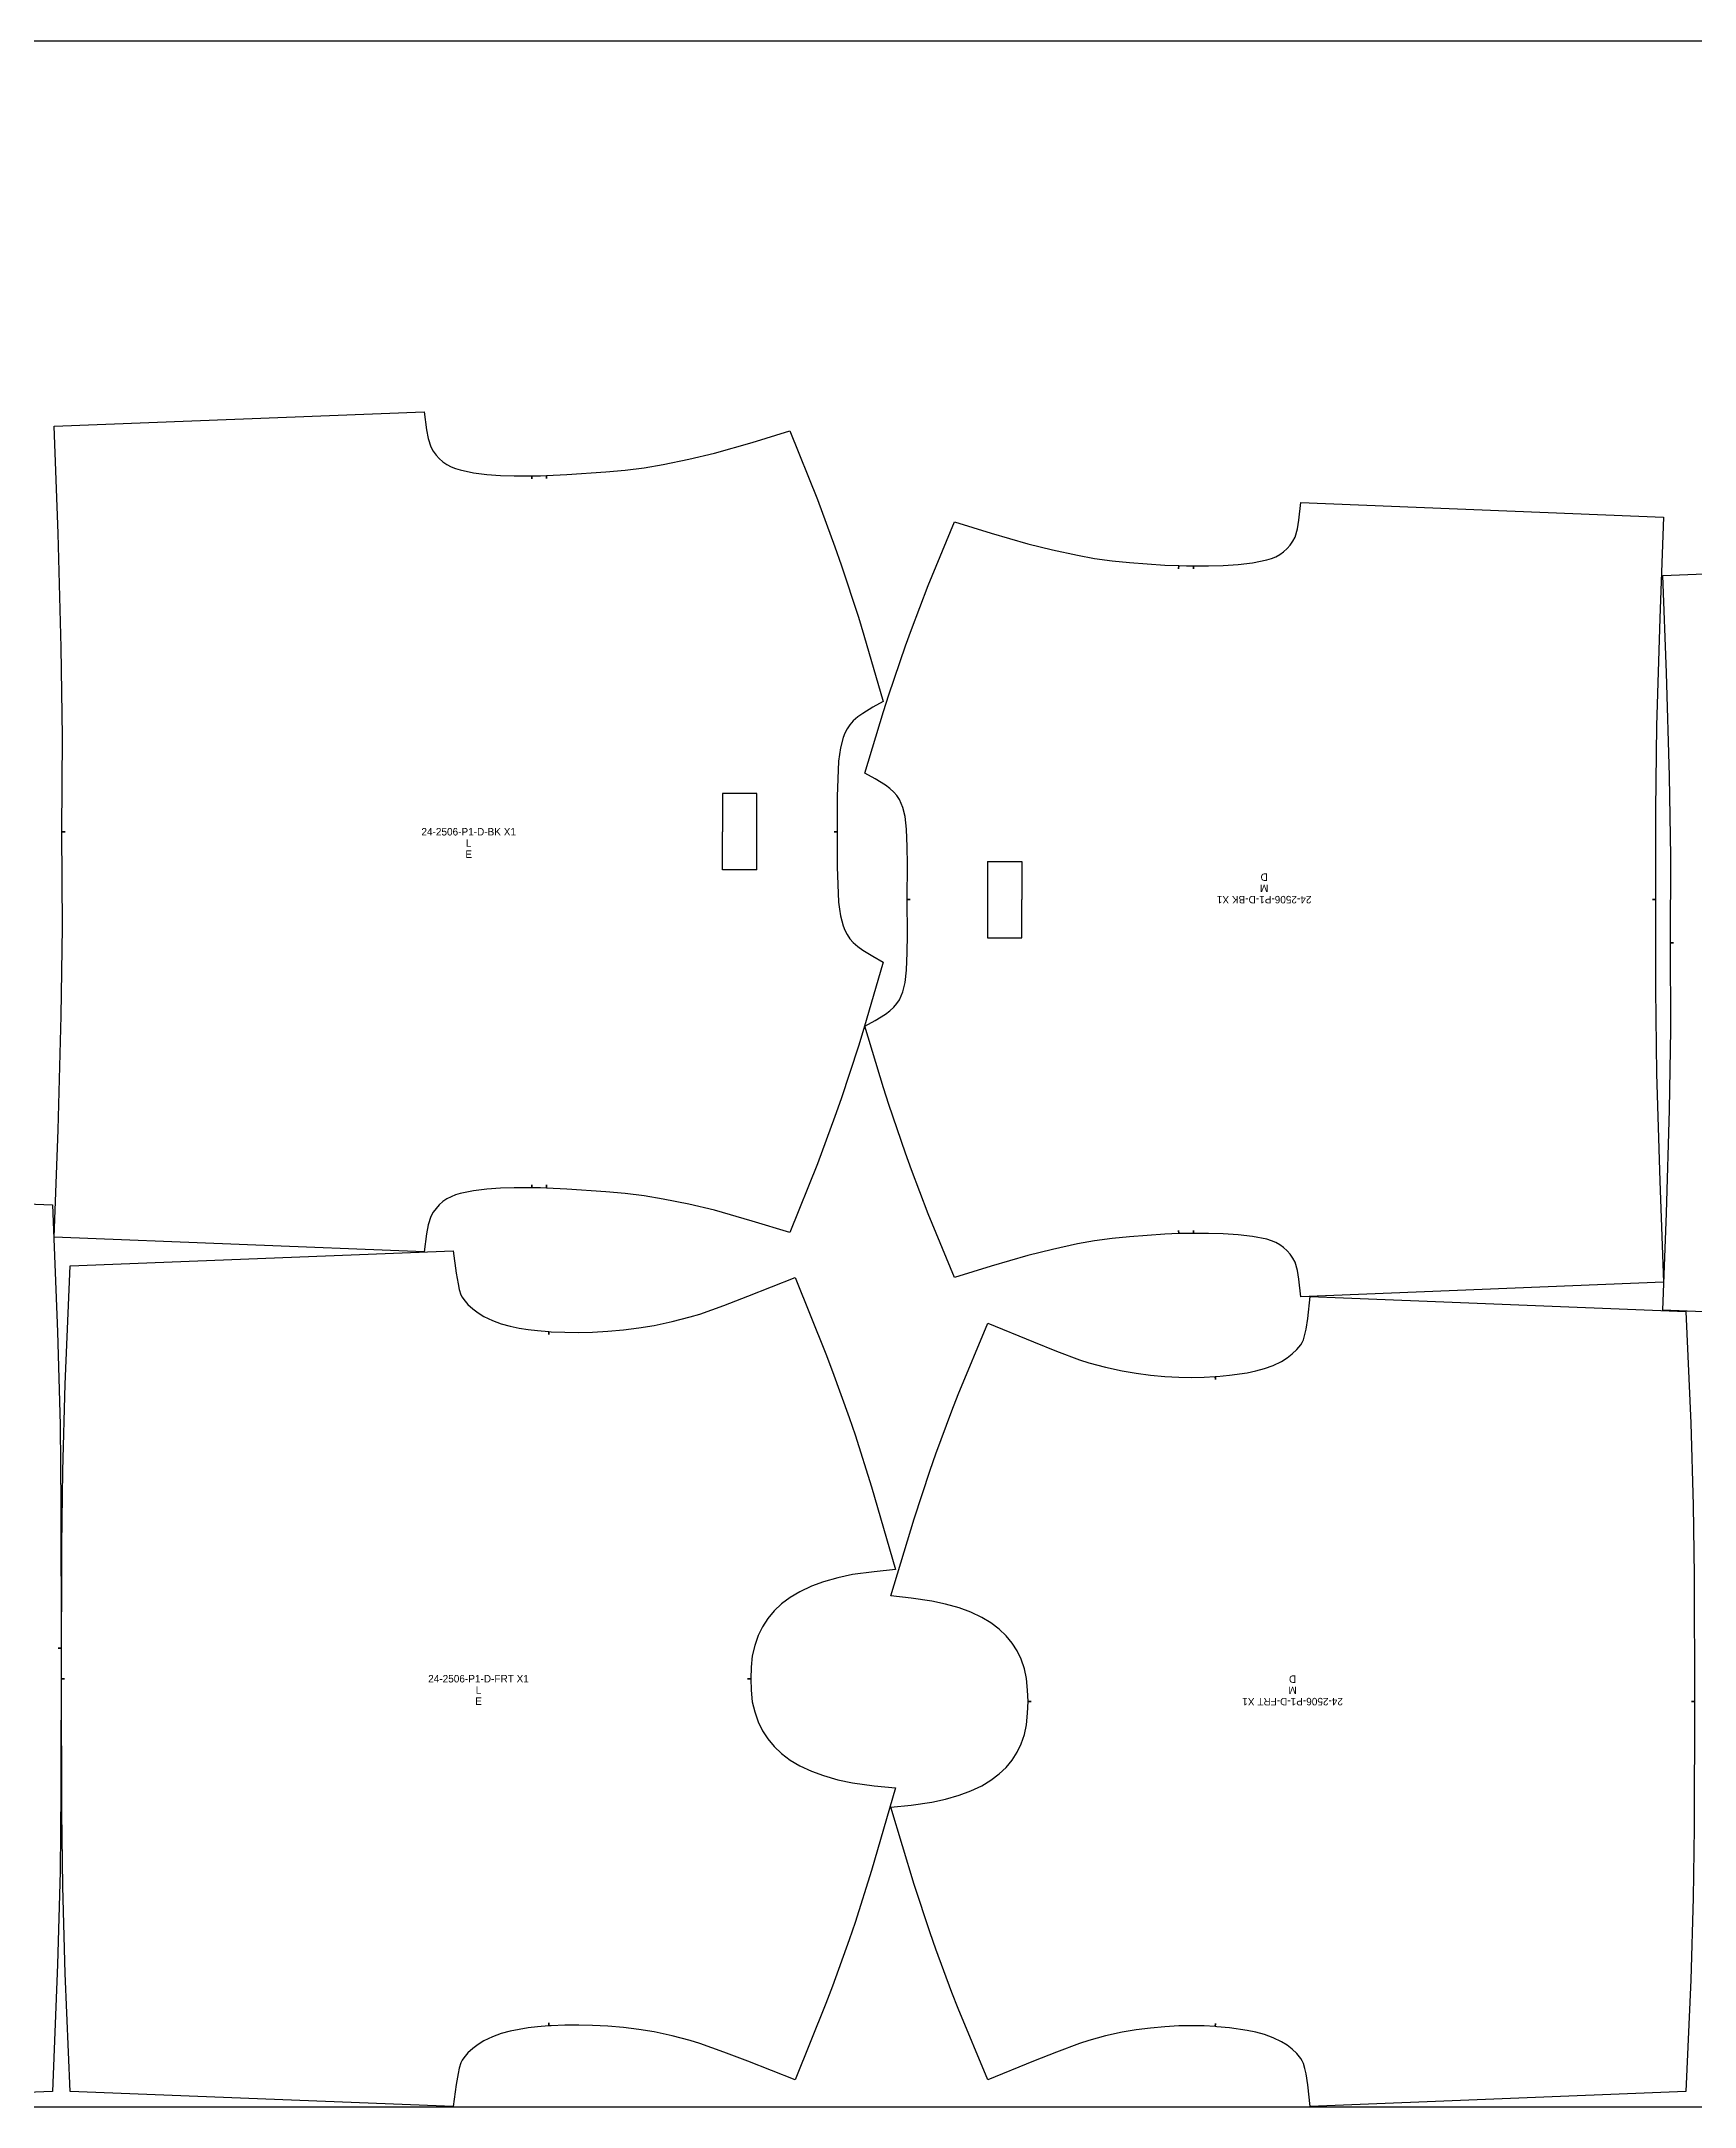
# Model space of a CAD drawing. Header units: inches. Extents: x 0 to 350, y 0 to 70.
# Drawn here: x 88.8 to 144, y 0 to 69 of the extents above; entities that cross this region are included whole.
import ezdxf
from ezdxf.enums import TextEntityAlignment as Align

# ---------------------------------------------------------------- set-up
doc = ezdxf.new("R2010")
doc.units = ezdxf.units.IN

msp = doc.modelspace()

# ---------------------------------------------------------------- linework, layer by layer
at = {"layer": 'T001L001'}
for points in [[(0, 0), (350.296, 0), (350.296, 69), (0, 69), (0, 0)], [(115.271, 42.593), (115.373, 42.593), (115.381, 41.416), (115.394, 40.828), (115.422, 40.241), (115.448, 40.012), (115.486, 39.786), (115.573, 39.45), (115.632, 39.301), (115.705, 39.158), (115.8, 39.02), (115.911, 38.893), (116.063, 38.76), (116.228, 38.64), (116.567, 38.433), (116.914, 38.237), (116.268, 36.022), (116.085, 35.429), (115.508, 33.671), (115.3, 33.076), (114.72, 31.498), (113.799, 29.205), (112.54, 29.586), (111.275, 29.946), (110.421, 30.146), (109.562, 30.323), (108.934, 30.434), (108.291, 30.51), (107.645, 30.569), (106.351, 30.657), (105.667, 30.69), (105.672, 30.792), (105.667, 30.69), (105.471, 30.699), (105.175, 30.699), (105.175, 30.801), (105.175, 30.699), (104.591, 30.7), (104.134, 30.687), (103.678, 30.655), (103.227, 30.598), (102.782, 30.508), (102.63, 30.46), (102.483, 30.399), (102.342, 30.325), (102.21, 30.237), (102.089, 30.13), (101.98, 30.01), (101.885, 29.88), (101.807, 29.739), (101.719, 29.456), (101.661, 29.163), (101.583, 28.564), (89.225, 29.045), (89.355, 32.63), (89.462, 36.444), (89.499, 39.408), (89.487, 42.593), (89.589, 42.593), (89.487, 42.593), (89.499, 45.779), (89.462, 48.743), (89.355, 52.557), (89.225, 56.141), (101.583, 56.622), (101.661, 56.024), (101.719, 55.731), (101.807, 55.448), (101.885, 55.306), (101.98, 55.176), (102.089, 55.057), (102.21, 54.95), (102.342, 54.862), (102.483, 54.788), (102.63, 54.727), (102.782, 54.679), (103.227, 54.589), (103.678, 54.532), (104.134, 54.5), (104.591, 54.487), (105.175, 54.487), (105.175, 54.385), (105.175, 54.487), (105.471, 54.488), (105.667, 54.497), (105.672, 54.395), (105.667, 54.497), (106.351, 54.53), (107.645, 54.617), (108.291, 54.677), (108.934, 54.753), (109.562, 54.863), (110.421, 55.04), (111.275, 55.24), (112.54, 55.601), (113.799, 55.982), (114.72, 53.688), (115.3, 52.11), (115.508, 51.515), (116.085, 49.758), (116.268, 49.165), (116.914, 46.949), (116.567, 46.754), (116.228, 46.546), (116.063, 46.427), (115.911, 46.294), (115.8, 46.167), (115.705, 46.028), (115.632, 45.886), (115.573, 45.737), (115.486, 45.401), (115.448, 45.174), (115.422, 44.946), (115.394, 44.359), (115.381, 43.771), (115.373, 42.593), (115.271, 42.593)], [(117.818, 40.325), (117.716, 40.325), (117.72, 41.505), (117.715, 42.094), (117.692, 42.683), (117.643, 43.098), (117.569, 43.405), (117.518, 43.542), (117.454, 43.672), (117.369, 43.8), (117.27, 43.917), (117.134, 44.041), (116.987, 44.152), (116.648, 44.36), (116.3, 44.555), (116.925, 46.615), (117.101, 47.167), (117.657, 48.801), (117.856, 49.354), (118.413, 50.82), (119.295, 52.95), (120.515, 52.57), (121.742, 52.21), (122.57, 52.008), (123.403, 51.829), (123.972, 51.724), (124.555, 51.649), (125.141, 51.59), (126.314, 51.503), (126.782, 51.484), (126.778, 51.382), (126.782, 51.484), (127.045, 51.474), (127.274, 51.476), (127.274, 51.374), (127.274, 51.476), (127.777, 51.48), (128.27, 51.49), (128.763, 51.519), (129.25, 51.577), (129.73, 51.672), (129.878, 51.72), (130.021, 51.782), (130.156, 51.858), (130.283, 51.947), (130.399, 52.053), (130.503, 52.172), (130.594, 52.3), (130.667, 52.44), (130.748, 52.718), (130.799, 53.004), (130.864, 53.589), (142.972, 53.108), (142.846, 49.726), (142.741, 46.128), (142.703, 43.331), (142.71, 40.325), (142.608, 40.325), (142.71, 40.325), (142.703, 37.319), (142.741, 34.522), (142.846, 30.924), (142.972, 27.542), (130.864, 27.061), (130.799, 27.646), (130.748, 27.932), (130.667, 28.211), (130.594, 28.35), (130.503, 28.478), (130.399, 28.597), (130.283, 28.703), (130.156, 28.792), (130.021, 28.868), (129.878, 28.93), (129.73, 28.978), (129.25, 29.073), (128.763, 29.131), (128.27, 29.16), (127.777, 29.171), (127.274, 29.174), (127.274, 29.276), (127.274, 29.174), (127.045, 29.176), (126.782, 29.166), (126.778, 29.268), (126.782, 29.166), (126.314, 29.147), (125.141, 29.061), (124.555, 29.001), (123.972, 28.926), (123.403, 28.821), (122.57, 28.642), (121.742, 28.441), (120.515, 28.081), (119.295, 27.7), (118.413, 29.83), (117.856, 31.296), (117.657, 31.85), (117.101, 33.483), (116.925, 34.035), (116.3, 36.095), (116.648, 36.29), (116.987, 36.498), (117.134, 36.609), (117.27, 36.733), (117.369, 36.85), (117.454, 36.978), (117.518, 37.109), (117.569, 37.245), (117.643, 37.552), (117.692, 37.967), (117.715, 38.556), (117.72, 39.145), (117.716, 40.325), (117.818, 40.325)], [(154.931, 26.123), (142.947, 26.605), (143.071, 29.852), (143.174, 33.307), (143.213, 35.992), (143.208, 38.878), (143.31, 38.878), (143.208, 38.878), (143.213, 41.764), (143.174, 44.449), (143.071, 47.904), (142.947, 51.151), (154.931, 51.633)], [(112.696, 43.868), (111.543, 43.868)], [(111.543, 43.868), (111.543, 42.593)], [(112.696, 42.593), (112.696, 43.868)], [(111.543, 41.318), (111.543, 42.593)], [(112.696, 41.318), (112.696, 42.593)], [(120.394, 41.6), (120.394, 40.325)], [(120.394, 41.6), (121.546, 41.6)], [(121.546, 41.6), (121.546, 40.325)], [(112.696, 41.318), (111.543, 41.318)], [(120.394, 40.325), (120.394, 39.05)], [(121.546, 39.05), (121.546, 40.325)], [(120.394, 39.05), (121.546, 39.05)], [(76.265, 30.629), (89.17, 30.133), (89.341, 25.889), (89.421, 22.777), (89.454, 20.109), (89.458, 15.318), (89.356, 15.318), (89.458, 15.317), (89.454, 10.526), (89.421, 7.858), (89.341, 4.746), (89.169, 0.502), (76.265, 0.006)], [(112.386, 14.298), (112.488, 14.298), (112.505, 13.913), (112.542, 13.529), (112.621, 13.186), (112.735, 12.854), (112.879, 12.56), (113.056, 12.286), (113.27, 12.031), (113.513, 11.802), (113.809, 11.581), (114.126, 11.392), (114.514, 11.21), (114.916, 11.061), (115.397, 10.924), (115.887, 10.82), (116.606, 10.723), (117.328, 10.647), (116.524, 7.891), (115.972, 6.156), (115.775, 5.574), (115.222, 4.031), (115, 3.449), (113.977, 0.899), (112.391, 1.522), (111.595, 1.827), (110.793, 2.115), (110.464, 2.212), (109.864, 2.37), (109.259, 2.5), (108.748, 2.579), (108.235, 2.641), (107.721, 2.687), (107.205, 2.717), (106.744, 2.729), (106.283, 2.725), (105.823, 2.704), (105.749, 2.699), (105.741, 2.8), (105.749, 2.699), (105.364, 2.668), (105.059, 2.632), (104.756, 2.583), (104.455, 2.521), (104.158, 2.444), (103.861, 2.336), (103.575, 2.198), (103.383, 2.08), (103.204, 1.942), (103.046, 1.796), (102.906, 1.633), (102.852, 1.555), (102.81, 1.469), (102.756, 1.292), (102.714, 1.111), (102.648, 0.746), (102.548, 0.005), (89.757, 0.503), (89.592, 4.454), (89.513, 7.352), (89.478, 9.836), (89.468, 14.298), (89.57, 14.298), (89.468, 14.298), (89.478, 18.759), (89.513, 21.244), (89.592, 24.141), (89.757, 28.093), (102.548, 28.59), (102.648, 27.85), (102.714, 27.485), (102.756, 27.304), (102.81, 27.127), (102.852, 27.041), (102.906, 26.962), (103.046, 26.8), (103.204, 26.654), (103.383, 26.516), (103.575, 26.398), (103.861, 26.26), (104.158, 26.152), (104.455, 26.075), (104.756, 26.013), (105.059, 25.964), (105.364, 25.928), (105.749, 25.897), (105.741, 25.796), (105.749, 25.897), (105.823, 25.891), (106.283, 25.871), (106.744, 25.867), (107.205, 25.879), (107.721, 25.909), (108.235, 25.954), (108.748, 26.016), (109.259, 26.096), (109.864, 26.226), (110.464, 26.384), (110.793, 26.481), (111.595, 26.769), (112.391, 27.074), (113.977, 27.697), (115, 25.147), (115.222, 24.565), (115.775, 23.022), (115.972, 22.44), (116.524, 20.705), (117.328, 17.948), (116.606, 17.873), (115.887, 17.776), (115.397, 17.672), (114.916, 17.535), (114.514, 17.386), (114.126, 17.204), (113.809, 17.014), (113.513, 16.794), (113.27, 16.565), (113.056, 16.31), (112.879, 16.036), (112.735, 15.742), (112.621, 15.41), (112.542, 15.066), (112.505, 14.683), (112.488, 14.298), (112.386, 14.298)], [(121.857, 13.533), (121.755, 13.533), (121.737, 13.92), (121.7, 14.305), (121.627, 14.631), (121.519, 14.948), (121.384, 15.227), (121.217, 15.489), (121.014, 15.732), (120.785, 15.951), (120.504, 16.162), (120.203, 16.343), (119.836, 16.517), (119.454, 16.661), (118.997, 16.793), (118.532, 16.894), (117.849, 16.989), (117.163, 17.064), (117.945, 19.641), (118.479, 21.263), (118.67, 21.807), (119.204, 23.248), (119.418, 23.792), (120.403, 26.173), (121.929, 25.548), (122.695, 25.241), (123.467, 24.951), (123.785, 24.853), (124.337, 24.703), (124.895, 24.58), (125.365, 24.502), (125.838, 24.441), (126.313, 24.396), (126.789, 24.368), (127.212, 24.362), (127.636, 24.372), (127.999, 24.394), (128.006, 24.292), (127.999, 24.394), (128.058, 24.397), (128.48, 24.437), (129.07, 24.521), (129.361, 24.582), (129.649, 24.657), (129.938, 24.763), (130.214, 24.897), (130.401, 25.013), (130.574, 25.147), (130.725, 25.294), (130.859, 25.457), (130.91, 25.535), (130.95, 25.62), (130.999, 25.795), (131.035, 25.973), (131.092, 26.333), (131.174, 27.062), (143.719, 26.563), (143.881, 22.831), (143.959, 20.094), (143.994, 17.748), (144.009, 13.534), (143.907, 13.534), (144.009, 13.534), (143.994, 9.32), (143.959, 6.973), (143.881, 4.236), (143.719, 0.504), (131.174, 0.005), (131.092, 0.734), (131.035, 1.094), (130.999, 1.272), (130.95, 1.447), (130.91, 1.532), (130.859, 1.611), (130.725, 1.773), (130.574, 1.92), (130.401, 2.054), (130.214, 2.17), (129.938, 2.304), (129.649, 2.41), (129.361, 2.485), (129.07, 2.546), (128.48, 2.63), (128.058, 2.67), (127.999, 2.674), (128.006, 2.775), (127.999, 2.674), (127.636, 2.696), (127.212, 2.705), (126.789, 2.699), (126.313, 2.671), (125.838, 2.626), (125.365, 2.565), (124.895, 2.487), (124.337, 2.364), (123.785, 2.215), (123.467, 2.116), (122.695, 1.826), (121.929, 1.52), (120.403, 0.894), (119.418, 3.275), (119.204, 3.819), (118.67, 5.26), (118.479, 5.804), (117.945, 7.426), (117.163, 10.003), (117.849, 10.078), (118.532, 10.173), (118.997, 10.274), (119.454, 10.406), (119.836, 10.55), (120.203, 10.724), (120.504, 10.906), (120.785, 11.116), (121.014, 11.335), (121.217, 11.578), (121.384, 11.84), (121.519, 12.119), (121.627, 12.436), (121.7, 12.762), (121.737, 13.147), (121.755, 13.534), (121.857, 13.534)]]:
    msp.add_lwpolyline(points, dxfattribs=at)

# ---------------------------------------------------------------- texts
at = {"layer": 'ABC'}
for s, p in [('24-2506-P1-D-BK X1', (103.07, 42.593)), ('L', (103.07, 42.218)), ('E', (103.07, 41.843)), ('24-2506-P1-D-FRT X1', (103.398, 14.298)), ('L', (103.398, 13.923)), ('E', (103.398, 13.548))]:
    msp.add_text(s, height=0.25, dxfattribs=at).set_placement(p, align=Align.MIDDLE_CENTER)
for s, p in [('M', (129.636, 40.7)), ('D', (129.636, 41.075)), ('24-2506-P1-D-BK X1', (129.636, 40.325)), ('M', (130.586, 13.908)), ('D', (130.586, 14.283)), ('24-2506-P1-D-FRT X1', (130.586, 13.533))]:
    msp.add_text(s, height=0.25, rotation=180, dxfattribs=at).set_placement(p, align=Align.MIDDLE_CENTER)

doc.saveas('drawing.dxf')
